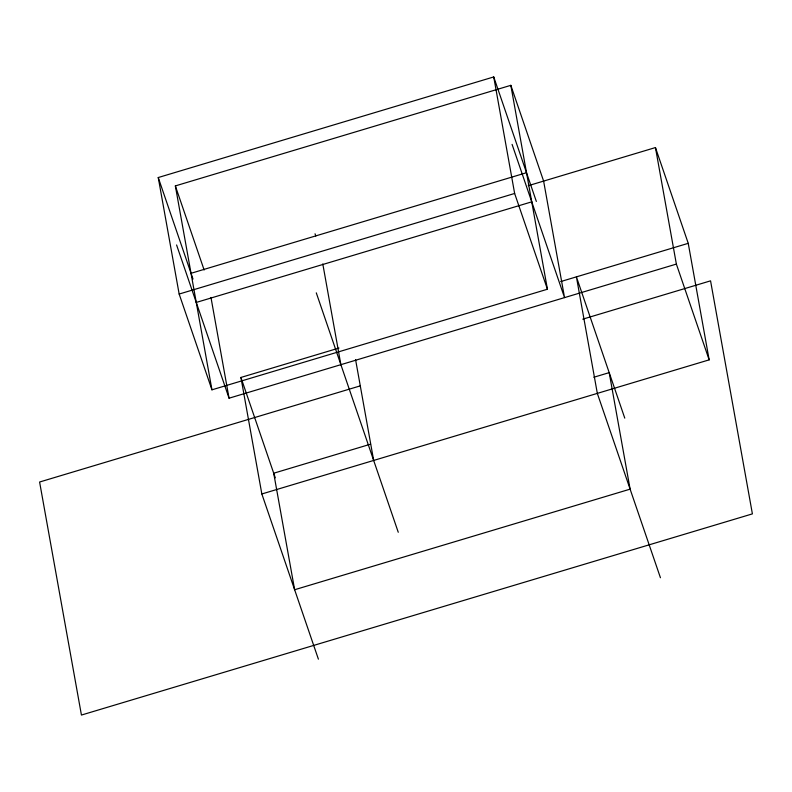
<?xml version="1.0" encoding="UTF-8"?>
<svg xmlns="http://www.w3.org/2000/svg" width="792" height="792" viewBox="0 0 792 792"><rect width="100%" height="100%" fill="white"/><g stroke="black" fill="none" stroke-linecap="round" stroke-linejoin="round"><path stroke-width="1.19" d="M211.949 389.822L175.349 185.912L510.83 85.328L547.43 289.228L211.949 389.822L179.16 294.05L158.242 177.537L493.733 76.943L536.352 201.445M191.03 273.299L526.522 172.715M528.234 185.704L655.449 147.569L688.238 243.332L709.157 359.855L261.845 493.97L318.404 659.172M179.16 294.05L514.642 193.466L493.733 76.943M196.267 302.435L531.749 201.841M261.845 493.97L240.926 377.447L338.966 348.054M560.657 281.586L688.238 243.332M176.586 244.966L229.056 398.198L676.368 264.082L655.449 147.569M360.291 385.862L39.6 482.021L81.437 715.057L752.4 513.879L710.563 280.843L582.764 319.166M370.577 444.173L273.715 473.22L294.634 589.733L630.115 489.149L609.197 372.636L593.842 377.24M676.368 264.082L709.157 359.855M510.83 85.328L543.619 181.091L564.538 297.614L512.077 144.382M624.769 418.127L576.408 276.863L597.326 393.386L660.439 577.734M514.642 193.466L547.43 289.228M315.048 233.788L315.8 235.996M316.285 292.842L398.257 532.264M175.349 185.912L204.138 270.003M240.926 377.447L275.279 477.804M158.242 177.537L193 279.051M355.588 359.697L373.666 460.439M322.799 263.934L340.877 364.667M210.969 297.455L229.056 398.198"/></g></svg>
